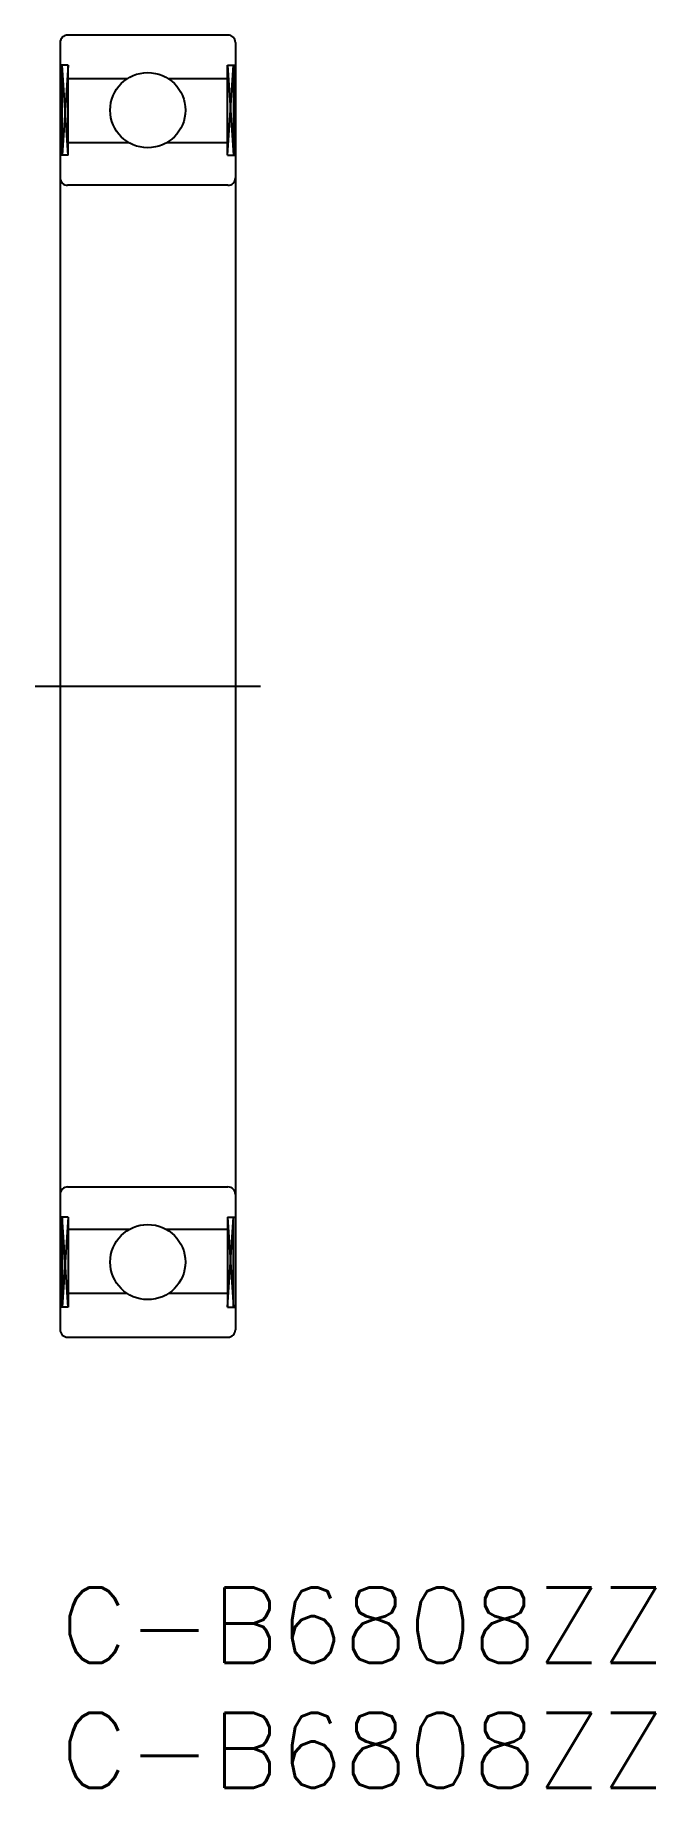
# Model space of a CAD drawing. Extents: x -1 to 23.8, y -8 to 62.
import ezdxf

# ---------------------------------------------------------------- set-up
doc = ezdxf.new("R2010")
doc.units = 0
doc.header["$LTSCALE"] = 0.5
doc.linetypes.add('CENTER', pattern=[50.8, 31.75, -6.35, 6.35, -6.35])
for name, color, linetype in [('MSM_CENTER', 1, 'CENTER'), ('MSM_CONTINUOUS', 7, 'CONTINUOUS'), ('MSM_NARROW', 5, 'CONTINUOUS'), ('MSM_PART_NUMBER', 7, 'CONTINUOUS')]:
    doc.layers.add(name, color=color, linetype=linetype)
doc.styles.get("Standard").update_dxf_attribs({"font": 'txt.shx', "height": 3, "bigfont": 'bigfont.shx'})

# ---------------------------------------------------------------- blocks, each defined once
blk = doc.blocks.new('*U6')
at = {"layer": 'MSM_PART_NUMBER'}
blk.add_text('C-B6808ZZ', height=3, dxfattribs=at).set_placement((0, -3))
blk = doc.blocks.new('*U7')
at = {"layer": 'MSM_PART_NUMBER'}
blk.add_text('C-B6808ZZ', height=3, dxfattribs=at).set_placement((0, -8))

msp = doc.modelspace()

# ---------------------------------------------------------------- linework, layer by layer
at = {"layer": 'MSM_CENTER'}
msp.add_line((-1, 36), (8, 36), dxfattribs=at)
at = {"layer": 'MSM_CONTINUOUS'}
for p, q in [((0, 61.7), (0, 10.3)), ((6.7, 62), (0.3, 62)), ((7, 61.7), (7, 10.3)), ((0.322, 60.8), (0, 60.8)), ((0.081, 57.2), (0.081, 60.8)), ((0.322, 57.2), (0.322, 60.8)), ((2.671, 60.25), (0.322, 60.25)), ((6.678, 60.25), (4.329, 60.25)), ((6.678, 57.2), (6.678, 60.8)), ((6.678, 60.8), (7, 60.8)), ((6.919, 60.8), (6.919, 57.2)), ((2.752, 57.7), (0.322, 57.7)), ((6.678, 57.7), (4.248, 57.7)), ((0.322, 57.2), (0, 57.2)), ((6.678, 57.2), (7, 57.2)), ((6.7, 56), (0.3, 56)), ((0.3, 16), (6.7, 16)), ((0.322, 14.8), (0, 14.8)), ((0.081, 14.8), (0.081, 11.2)), ((0.322, 14.8), (0.322, 11.2)), ((6.678, 14.8), (6.678, 11.2)), ((6.678, 14.8), (7, 14.8)), ((6.919, 11.2), (6.919, 14.8)), ((2.752, 14.3), (0.322, 14.3)), ((6.678, 14.3), (4.248, 14.3)), ((2.671, 11.75), (0.322, 11.75)), ((6.678, 11.75), (4.329, 11.75)), ((0.322, 11.2), (0, 11.2)), ((6.678, 11.2), (7, 11.2)), ((0.3, 10), (6.7, 10))]:
    msp.add_line(p, q, dxfattribs=at)
for centre in [(3.5, 59), (3.5, 13)]:
    msp.add_circle(centre, 1.5, dxfattribs=at)
for centre, start, end in [((0.3, 61.7), 90, 180), ((6.7, 61.7), 0, 90), ((0.3, 56.3), 180, 270), ((6.7, 56.3), 270, 0), ((0.3, 15.7), 90, 180), ((6.7, 15.7), 0, 90), ((0.3, 10.3), 180, 270), ((6.7, 10.3), 270, 0)]:
    msp.add_arc(centre, 0.3, start, end, dxfattribs=at)
at = {"layer": 'MSM_NARROW'}
for p, q in [((0.322, 57.2), (0.081, 60.8)), ((0.322, 60.8), (0.081, 57.2)), ((6.678, 60.8), (6.919, 57.2)), ((6.678, 57.2), (6.919, 60.8)), ((0.322, 14.8), (0.081, 11.2)), ((0.322, 11.2), (0.081, 14.8)), ((6.678, 14.8), (6.919, 11.2)), ((6.678, 11.2), (6.919, 14.8))]:
    msp.add_line(p, q, dxfattribs=at)

# ---------------------------------------------------------------- block references
at = {"layer": 'MSM_CONTINUOUS'}
for name in ['*U6', '*U7']:
    msp.add_blockref(name, (0, 0), dxfattribs=at)

doc.saveas('drawing.dxf')
